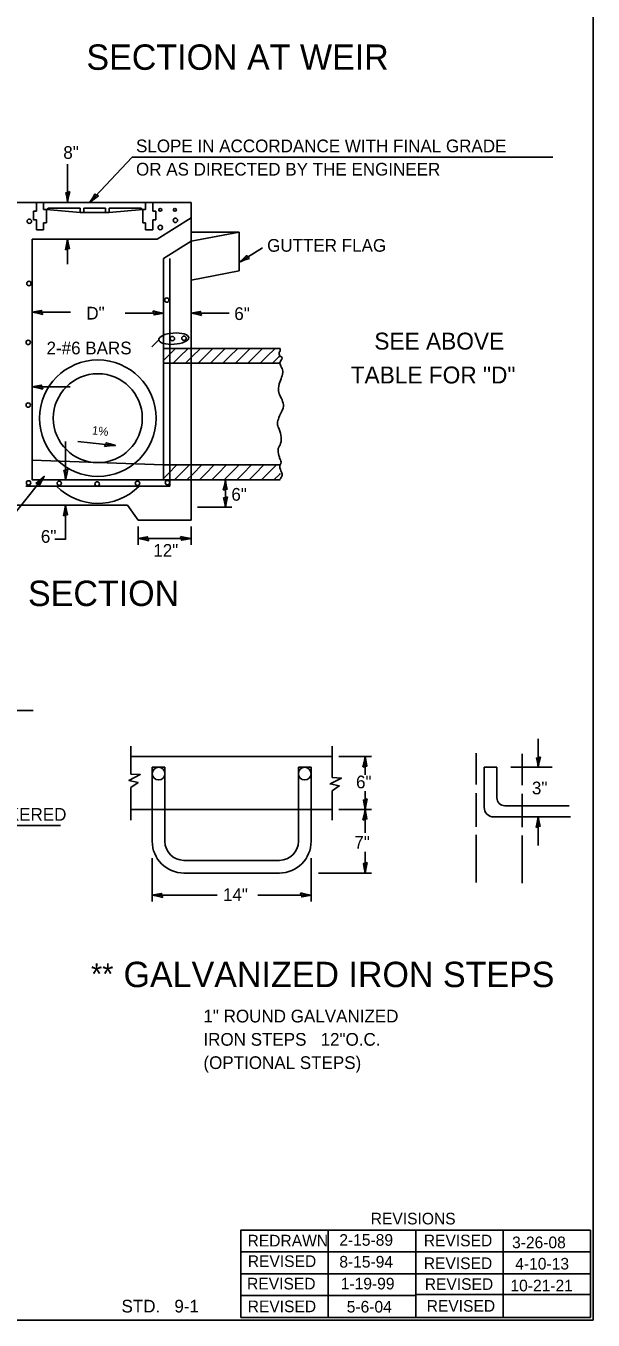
# Model space of a CAD drawing. Extents: x 463856 to 464643, y 239709 to 240709.
# Drawn here: x 464376 to 464643, y 239709 to 240320 of the extents above; entities that cross this region are included whole.
import ezdxf

# ---------------------------------------------------------------- set-up
doc = ezdxf.new("R2010")
doc.units = 0
for name, color, linetype in [('Level 35', 7, 'Continuous'), ('Level 59', 7, 'Continuous'), ('Level 60', 7, 'Continuous'), ('ROW_EX_Private Boundary Items', 7, 'Continuous'), ('ROW_PR_Easement Notes', 7, 'Continuous')]:
    doc.layers.add(name, color=color, linetype=linetype)

msp = doc.modelspace()

# ---------------------------------------------------------------- linework, layer by layer
at = {"layer": 'Level 35'}
for q in [(464643.39, 240709.11), (463855.89, 239709.11)]:
    msp.add_line((464643.39, 239709.11), q, dxfattribs=at)
at = {"layer": 'Level 59'}
for p, q in [((464425.84, 240258.55), (464405.89, 240237.21)), ((464425.84, 240258.55), (464624.39, 240258.55)), ((464395.46, 240237.21), (464395.46, 240255.21)), ((464395.46, 240219.76), (464395.46, 240208.01)), ((464476.53, 240208.93), (464487.44, 240215.66)), ((464378.76, 240185.26), (464396.76, 240185.26)), ((464440.7, 240184.79), (464422.59, 240184.79)), ((464453.7, 240184.79), (464471.7, 240184.79)), ((464438.43, 240172.19), (464435.17, 240168.92)), ((464378.7, 240150), (464396.7, 240150)), ((464394.53, 240106.1), (464394.53, 240124.1)), ((464384.41, 240107.63), (464340.38, 240052.56)), ((464469.91, 240106.1), (464469.91, 240093.1)), ((464394.53, 240094.02), (464394.53, 240077.81)), ((464456.7, 240093.1), (464472.91, 240093.1)), ((464428.7, 240084.02), (464428.7, 240075.32)), ((464453.7, 240084.02), (464453.7, 240075.32)), ((464394.53, 240078.05), (464389.45, 240078.05)), ((464428.7, 240078.32), (464453.7, 240078.32)), ((464309.91, 239997.09), (464379.14, 239997.09)), ((464617.52, 239970.21), (464617.52, 239983.68)), ((464523.35, 239975.3), (464538.82, 239975.3)), ((464535.82, 239975.3), (464535.82, 239966.77)), ((464604.56, 239970.3), (464624.08, 239970.3)), ((464535.82, 239958.97), (464535.82, 239950.3)), ((464523.35, 239950.3), (464538.82, 239950.3)), ((464523.54, 239950.3), (464538.82, 239950.3)), ((464535.82, 239939.28), (464535.82, 239950.3)), ((464617.52, 239933.38), (464617.52, 239946.86)), ((464342.79, 239942.84), (464392.04, 239942.84)), ((464435.35, 239927.3), (464435.35, 239906.84)), ((464510.35, 239927.3), (464510.35, 239906.84)), ((464535.82, 239920.3), (464535.82, 239930.31)), ((464513.79, 239920.3), (464538.82, 239920.3)), ((464435.35, 239909.84), (464466.03, 239909.84)), ((464485.13, 239909.84), (464510.35, 239909.84)), ((464477.2, 239710.41), (464477.2, 239751.66)), ((464477.2, 239751.66), (464559.7, 239751.66)), ((464518.45, 239751.66), (464518.45, 239710.41)), ((464559.7, 239751.66), (464600.95, 239751.66)), ((464559.7, 239750.49), (464559.7, 239710.41)), ((464600.95, 239751.66), (464642.2, 239751.66)), ((464477.2, 239741.35), (464559.7, 239741.35)), ((464559.7, 239741.35), (464600.95, 239741.35)), ((464600.95, 239741.35), (464642.2, 239741.35)), ((464477.2, 239731.04), (464559.7, 239731.04)), ((464559.7, 239731.04), (464600.95, 239731.04)), ((464600.95, 239731.03), (464600.91, 239721.21)), ((464600.95, 239731.04), (464642.2, 239731.04)), ((464642.2, 239731.03), (464642.16, 239721.21)), ((464477.2, 239720.72), (464559.7, 239720.72)), ((464559.66, 239721.2), (464600.91, 239721.2)), ((464600.91, 239721.2), (464642.16, 239721.2)), ((464600.91, 239721.2), (464600.95, 239710.41)), ((464642.16, 239721.2), (464642.2, 239710.41)), ((464496.83, 239710.41), (464559.7, 239710.41)), ((464559.7, 239710.41), (464600.95, 239710.41)), ((464600.95, 239710.41), (464642.2, 239710.41))]:
    msp.add_line(p, q, dxfattribs=at)
for points in [[(464396.5, 240242.21), (464395.54, 240241.81), (464394.62, 240241.65), (464395.02, 240239.71), (464395.46, 240237.21), (464395.94, 240239.88)], [(464410.07, 240240.15), (464409.09, 240240.51), (464408.31, 240241.02), (464407.28, 240239.34), (464405.89, 240237.21), (464408.07, 240238.83)], [(464394.41, 240214.76), (464395.37, 240215.17), (464396.29, 240215.33), (464395.89, 240217.26), (464395.46, 240219.76), (464394.97, 240217.1)], [(464481.34, 240210.67), (464480.49, 240211.27), (464479.87, 240211.97), (464478.43, 240210.61), (464476.53, 240208.93), (464479.06, 240209.92)], [(464383.75, 240184.21), (464383.35, 240185.17), (464383.19, 240186.09), (464381.26, 240185.69), (464378.76, 240185.26), (464381.42, 240184.77)], [(464435.7, 240185.84), (464436.1, 240184.88), (464436.26, 240183.96), (464438.2, 240184.36), (464440.7, 240184.79), (464438.03, 240185.28)], [(464458.7, 240183.75), (464458.29, 240184.71), (464458.13, 240185.63), (464456.2, 240185.23), (464453.7, 240184.79), (464456.36, 240184.31)], [(464383.7, 240148.96), (464383.29, 240149.92), (464383.13, 240150.84), (464381.2, 240150.43), (464378.7, 240150), (464381.36, 240149.52)], [(464395.57, 240111.1), (464394.61, 240110.69), (464393.69, 240110.53), (464394.09, 240108.6), (464394.53, 240106.1), (464395.01, 240108.76)], [(464380.46, 240104.38), (464381.47, 240104.1), (464382.28, 240103.65), (464383.18, 240105.41), (464384.41, 240107.63), (464382.36, 240105.85)], [(464468.86, 240101.1), (464469.83, 240101.5), (464470.75, 240101.66), (464470.34, 240103.6), (464469.91, 240106.1), (464469.43, 240103.43)], [(464470.96, 240098.1), (464470, 240097.69), (464469.07, 240097.53), (464469.48, 240095.6), (464469.91, 240093.1), (464470.4, 240095.76)], [(464393.48, 240089.02), (464394.44, 240089.42), (464395.36, 240089.58), (464394.96, 240091.52), (464394.53, 240094.02), (464394.04, 240091.35)], [(464433.7, 240077.27), (464433.29, 240078.23), (464433.13, 240079.15), (464431.2, 240078.75), (464428.7, 240078.32), (464431.36, 240077.83)], [(464448.7, 240079.36), (464449.1, 240078.4), (464449.26, 240077.48), (464451.2, 240077.89), (464453.7, 240078.32), (464451.03, 240078.8)], [(464534.78, 239970.31), (464535.74, 239970.71), (464536.66, 239970.87), (464536.26, 239972.8), (464535.82, 239975.3), (464535.34, 239972.64)], [(464618.56, 239975.2), (464617.6, 239974.8), (464616.68, 239974.64), (464617.09, 239972.71), (464617.52, 239970.21), (464618, 239972.87)], [(464536.87, 239955.3), (464535.91, 239954.9), (464534.99, 239954.74), (464535.39, 239952.8), (464535.82, 239950.3), (464536.31, 239952.97)], [(464534.78, 239945.31), (464535.74, 239945.71), (464536.66, 239945.87), (464536.26, 239947.8), (464535.82, 239950.3), (464535.34, 239947.64)], [(464616.47, 239941.86), (464617.43, 239942.26), (464618.35, 239942.42), (464617.95, 239944.36), (464617.52, 239946.86), (464617.03, 239944.19)], [(464536.87, 239925.3), (464535.91, 239924.9), (464534.99, 239924.74), (464535.39, 239922.8), (464535.82, 239920.3), (464536.31, 239922.97)], [(464440.35, 239908.79), (464439.94, 239909.75), (464439.79, 239910.67), (464437.85, 239910.27), (464435.35, 239909.84), (464438.02, 239909.35)], [(464505.35, 239910.88), (464505.76, 239909.92), (464505.92, 239909), (464507.85, 239909.41), (464510.35, 239909.84), (464507.68, 239910.32)], [(464477.2, 239710.41), (464477.2, 239751.66), (464559.7, 239751.66), (464559.7, 239710.41)]]:
    msp.add_lwpolyline(points, close=True, dxfattribs=at)
for points in [[(464600.95, 239751.66), (464600.95, 239741.35), (464600.95, 239731.04)], [(464642.2, 239751.66), (464642.2, 239741.35), (464642.2, 239731.04)]]:
    msp.add_lwpolyline(points, dxfattribs=at)
for centre, start, end in [((464599.57, 239731.04), 359.79107, 0), ((464640.82, 239731.04), 359.79107, 0), ((464602.29, 239721.2), 179.79107, 180.19046), ((464643.54, 239721.2), 179.79107, 180.19046)]:
    msp.add_arc(centre, 1.38, start, end, dxfattribs=at)
at = {"layer": 'Level 60'}
for p, q in [((464365.7, 240237.1), (464453.7, 240237.1)), ((464380.7, 240233.03), (464379.32, 240233.03)), ((464379.32, 240233.03), (464380.7, 240233.03)), ((464379.32, 240233.03), (464379.32, 240228.91)), ((464380.7, 240237.1), (464380.7, 240233.03)), ((464380.7, 240233.03), (464380.7, 240236.98)), ((464384.13, 240237.1), (464384.13, 240233.72)), ((464384.13, 240237.1), (464384.13, 240233.72)), ((464384.13, 240235.81), (464384.13, 240233.72)), ((464384.13, 240233.72), (464385.51, 240233.72)), ((464385.51, 240233.72), (464384.13, 240233.72)), ((464385.51, 240233.72), (464401.32, 240232.35)), ((464385.51, 240233.72), (464385.51, 240227.53)), ((464386.27, 240234.41), (464385.8, 240233.7)), ((464401.32, 240234.41), (464386.27, 240234.41)), ((464401.32, 240232.35), (464401.32, 240234.41)), ((464401.32, 240232.35), (464408.2, 240232.35)), ((464403.04, 240234.41), (464403.04, 240232.35)), ((464403.04, 240234.41), (464413.35, 240234.41)), ((464415.07, 240232.35), (464408.2, 240232.35)), ((464413.35, 240232.35), (464413.35, 240234.41)), ((464415.07, 240234.41), (464415.07, 240232.35)), ((464415.07, 240234.41), (464430.12, 240234.41)), ((464415.07, 240232.35), (464430.88, 240233.72)), ((464430.12, 240234.41), (464430.59, 240233.7)), ((464430.88, 240227.53), (464430.88, 240233.72)), ((464432.26, 240233.72), (464430.88, 240233.72)), ((464432.26, 240237.1), (464432.26, 240233.72)), ((464435.7, 240237.1), (464435.7, 240233.03)), ((464435.7, 240233.03), (464435.7, 240236.24)), ((464437.07, 240233.03), (464435.7, 240233.03)), ((464435.7, 240233.03), (464437.07, 240233.03)), ((464437.07, 240233.03), (464437.07, 240228.91)), ((464453.7, 240237.1), (464453.7, 240168.1)), ((464379.32, 240228.91), (464380.7, 240228.91)), ((464380.7, 240228.91), (464379.32, 240228.91)), ((464380.7, 240228.91), (464380.7, 240224.1)), ((464380.7, 240224.1), (464380.7, 240228.91)), ((464385.51, 240227.53), (464384.13, 240227.53)), ((464384.13, 240227.53), (464384.13, 240224.1)), ((464430.88, 240227.53), (464432.26, 240227.53)), ((464432.26, 240224.1), (464432.26, 240227.53)), ((464437.07, 240228.91), (464435.7, 240228.91)), ((464435.7, 240228.91), (464435.7, 240224.1)), ((464437.7, 240219.76), (464453.7, 240229.76)), ((464378.7, 240219.76), (464378.7, 240106.1)), ((464378.7, 240219.76), (464437.7, 240219.76)), ((464384.13, 240224.1), (464380.7, 240224.1)), ((464435.7, 240224.1), (464432.26, 240224.1)), ((464453.7, 240218.77), (464476.39, 240223.11)), ((464476.39, 240223.11), (464453.83, 240223.11)), ((464476.39, 240223.11), (464476.39, 240204.78)), ((464440.7, 240210.64), (464453.7, 240218.77)), ((464440.7, 240210.64), (464440.7, 240106.1)), ((464443.7, 240210.64), (464443.7, 240103.1)), ((464453.7, 240200.44), (464476.39, 240204.78)), ((464440.7, 240109.1), (464440.7, 240187.79)), ((464495.7, 240168.1), (464440.7, 240168.1)), ((464440.7, 240168.1), (464440.7, 240161.1)), ((464453.7, 240168.1), (464453.7, 240106.1)), ((464440.7, 240161.1), (464495.7, 240161.1)), ((464378.7, 240116.1), (464378.7, 240153)), ((464440.7, 240106.1), (464440.66, 240113.03)), ((464440.7, 240113.1), (464495.7, 240113.1)), ((464378.7, 240106.1), (464440.7, 240106.1)), ((464495.7, 240106.1), (464440.7, 240106.1)), ((464453.7, 240106.1), (464453.7, 240087.02)), ((464456.7, 240106.1), (464472.91, 240106.1)), ((464375.7, 240103.1), (464443.7, 240103.1)), ((464365.7, 240094.02), (464423.7, 240094.02)), ((464423.7, 240094.02), (464428.7, 240087.02)), ((464453.7, 240087.02), (464428.7, 240087.02)), ((464425.35, 239967.04), (464425.35, 239980.3)), ((464520.35, 239975.3), (464425.35, 239975.3)), ((464520.35, 239965.44), (464520.35, 239980.3)), ((464588.3, 239962.15), (464588.3, 239976.86)), ((464609.96, 239961.89), (464609.96, 239976.6)), ((464435.35, 239950.3), (464435.35, 239970.3)), ((464441.35, 239970.3), (464435.35, 239970.3)), ((464441.35, 239950.3), (464441.35, 239970.3)), ((464504.35, 239950.3), (464504.35, 239970.3)), ((464504.35, 239970.3), (464510.35, 239970.3)), ((464510.35, 239950.3), (464510.35, 239970.3)), ((464592, 239951.34), (464592, 239970.3)), ((464592, 239970.3), (464598, 239970.3)), ((464598, 239955.84), (464598, 239970.3)), ((464425.35, 239945.3), (464425.35, 239960.73)), ((464520.35, 239945.3), (464520.35, 239959.19)), ((464588.3, 239942.2), (464588.3, 239958.02)), ((464609.96, 239941.94), (464609.96, 239957.76)), ((464601.75, 239952.09), (464632.06, 239952.09)), ((464608.31, 239952.09), (464624.08, 239952.09)), ((464520.35, 239950.3), (464425.35, 239950.3)), ((464435.35, 239935.3), (464435.35, 239950.3)), ((464441.35, 239935.3), (464441.35, 239950.3)), ((464504.35, 239935.3), (464504.35, 239950.3)), ((464510.35, 239935.3), (464510.35, 239950.3)), ((464596.5, 239946.84), (464632.78, 239946.84)), ((464588.3, 239915.83), (464588.3, 239938.35)), ((464609.96, 239915.57), (464609.96, 239938.09)), ((464450.35, 239926.3), (464495.35, 239926.3)), ((464450.35, 239920.3), (464495.35, 239920.3))]:
    msp.add_line(p, q, dxfattribs=at)
for points in [[(464442.41, 240164.1), (464446.4, 240168.1)], [(464448.27, 240164.1), (464452.27, 240168.1)], [(464454.14, 240164.1), (464458.13, 240168.1)], [(464460, 240164.1), (464463.99, 240168.1)], [(464465.87, 240164.1), (464469.86, 240168.1)], [(464471.73, 240164.1), (464475.72, 240168.1)], [(464477.59, 240164.1), (464481.59, 240168.1)], [(464483.46, 240164.1), (464487.45, 240168.1)], [(464489.32, 240164.1), (464493.31, 240168.1)], [(464440.7, 240162.39), (464442.41, 240164.1)], [(464445.27, 240161.1), (464448.27, 240164.1)], [(464451.13, 240161.1), (464454.14, 240164.1)], [(464456.99, 240161.1), (464460, 240164.1)], [(464462.86, 240161.1), (464465.87, 240164.1)], [(464468.72, 240161.1), (464471.73, 240164.1)], [(464474.59, 240161.1), (464477.59, 240164.1)], [(464480.45, 240161.1), (464483.46, 240164.1)], [(464486.31, 240161.1), (464489.32, 240164.1)], [(464492.18, 240161.1), (464495.19, 240164.1)], [(464495.19, 240164.1), (464495.7, 240164.61)], [(464440.66, 240112.59), (464441.17, 240113.1)], [(464442.74, 240108.8), (464447.03, 240113.1)], [(464448.6, 240108.8), (464452.9, 240113.1)], [(464454.46, 240108.8), (464458.76, 240113.1)], [(464460.33, 240108.8), (464464.63, 240113.1)], [(464466.19, 240108.8), (464470.49, 240113.1)], [(464472.06, 240108.8), (464476.35, 240113.1)], [(464477.92, 240108.8), (464482.22, 240113.1)], [(464483.78, 240108.8), (464488.08, 240113.1)], [(464489.65, 240108.8), (464493.95, 240113.1)], [(464440.69, 240106.76), (464442.74, 240108.8)], [(464445.9, 240106.1), (464448.6, 240108.8)], [(464451.76, 240106.1), (464454.46, 240108.8)], [(464457.63, 240106.1), (464460.33, 240108.8)], [(464463.49, 240106.1), (464466.19, 240108.8)], [(464469.35, 240106.1), (464472.06, 240108.8)], [(464475.22, 240106.1), (464477.92, 240108.8)], [(464481.08, 240106.1), (464483.78, 240108.8)], [(464486.95, 240106.1), (464489.65, 240108.8)], [(464492.81, 240106.1), (464495.51, 240108.8)], [(464495.51, 240108.8), (464495.7, 240108.98)], [(464425.35, 239967.04), (464429.72, 239966.79), (464424.34, 239963.99), (464428.71, 239963.09), (464425.35, 239960.73)], [(464520.35, 239965.44), (464524.64, 239965.2), (464519.26, 239962.39), (464523.63, 239961.5), (464520.35, 239959.19)]]:
    msp.add_lwpolyline(points, dxfattribs=at)
for centre, radius in [((464409.7, 240135.17), 27.5), ((464409.7, 240135.17), 21), ((464438.35, 239967.3), 3), ((464507.35, 239967.3), 3)]:
    msp.add_circle(centre, radius, dxfattribs=at)
for centre, radius, start, end in [((464409.7, 240122.42), 27.5, 224.63571, 314.58345), ((464596.5, 239951.34), 4.5, 180, 270), ((464601.75, 239955.84), 3.75, 180, 270), ((464450.35, 239935.3), 15, 180, 270), ((464450.35, 239935.3), 9, 180, 270), ((464495.35, 239935.3), 15, 270, 0), ((464495.35, 239935.3), 9, 270, 360)]:
    msp.add_arc(centre, radius, start, end, dxfattribs=at)
msp.add_ellipse((464445.51, 240172.73), major_axis=(7.08, 0.54), ratio=0.375751, dxfattribs=at)
msp.add_spline([(464495.7, 240168.1), (464495.64, 240166.71), (464495.32, 240166.22), (464495.8, 240164.59), (464496.62, 240163.62), (464496.13, 240162.48), (464495.64, 240161.5), (464496.13, 240159.71), (464496.94, 240157.43), (464496.45, 240154.51), (464495.32, 240151.42), (464495.15, 240147.19), (464495.32, 240146.7), (464497.27, 240140.84), (464495.8, 240136.94), (464494.67, 240134.01), (464494.5, 240132.06), (464495.32, 240129.94), (464495.64, 240128.97), (464496.29, 240125.23), (464495.97, 240123.28), (464494.83, 240120.84), (464495.15, 240117.58), (464495.64, 240115.96), (464496.13, 240113.84), (464495.8, 240113.19), (464496.13, 240110.26), (464496.62, 240108.96), (464496.45, 240107.5), (464495.97, 240106.68), (464495.8, 240106.36)], degree=3, dxfattribs=at)
at = {"layer": 'ROW_EX_Private Boundary Items'}
for centre, radius in [((464439.19, 240233.59), 0.694), ((464446.1, 240233.59), 0.694), ((464377.39, 240228.19), 1.04), ((464439.16, 240225.25), 1.04), ((464446.32, 240228.65), 1.04), ((464377.19, 240198.8), 1.04), ((464442.25, 240190.99), 1.04), ((464376.86, 240170.98), 1.04), ((464444.85, 240172.77), 1.04), ((464450.38, 240172.93), 1.04), ((464376.86, 240141.38), 1.04), ((464377.02, 240104.61), 1.04), ((464391.5, 240104.45), 1.04), ((464409.39, 240104.12), 1.04), ((464428.42, 240104.45), 1.04), ((464442.58, 240104.77), 1.04)]:
    msp.add_circle(centre, radius, dxfattribs=at)
at = {"layer": 'ROW_PR_Easement Notes'}
msp.add_line((464400.3, 240124.24), (464417.71, 240122.34), dxfattribs=at)
for points in [[(464412.9, 240121.79), (464413.41, 240122.7), (464413.67, 240123.6), (464415.55, 240122.99), (464417.98, 240122.29), (464415.28, 240122.1)], [(464378.7, 240115.41), (464378.7, 240106.1), (464440.69, 240106.1), (464440.66, 240113.1)]]:
    msp.add_lwpolyline(points, close=True, dxfattribs=at)

# ---------------------------------------------------------------- texts
at = {"layer": 'Level 59'}
for s, height, p in [('SECTION AT WEIR', 12, (464404.33, 240299.74)), ('8"', 6, (464393.41, 240257.68)), ('SLOPE IN ACCORDANCE WITH FINAL GRADE', 6, (464427.74, 240260.79)), ('OR AS DIRECTED BY THE ENGINEER', 6, (464427.74, 240249.79)), ('GUTTER FLAG', 6, (464489.59, 240213.8)), ('D"', 6, (464404.29, 240181.79)), ('6"', 6, (464474.1, 240181.56)), ('2-#6 BARS', 6, (464385.51, 240165.33)), ('SEE ABOVE ', 8, (464540.18, 240167.58)), ('TABLE FOR "D"', 8, (464529.02, 240151.58)), ('6"', 6, (464472.71, 240096.2)), ('6"', 6, (464382.84, 240076.32)), ('12"', 6, (464435.89, 240069.71)), ('SECTION', 12, (464376.77, 240046.44)), ('6"', 6, (464531.54, 239960.33)), ('3"', 6, (464614.52, 239957.5)), ('CHECKERED', 6, (464344.51, 239945.01)), ('7"', 6, (464530.75, 239931.87)), ('14"', 6, (464468.76, 239907.11)), ('**', 10.14, (464406.5, 239867.57)), ('GALVANIZED IRON STEPS', 12, (464421.84, 239866.41)), ('1" ROUND GALVANIZED', 6, (464459.54, 239849.73)), ('IRON STEPS   12"O.C.', 6, (464459.54, 239838.73)), ('(OPTIONAL STEPS)', 6, (464459.54, 239827.73)), ('REVISIONS', 5.5, (464538.47, 239754.32)), ('REDRAWN', 5.5, (464480.36, 239743.9)), (' 2-15-89', 5.5, (464521.61, 239744.24)), ('REVISED', 5.5, (464563.52, 239743.97)), ('3-26-08', 5.5, (464605.16, 239743.07)), ('REVISED', 5.5, (464480.46, 239734.19)), (' 8-15-94', 5.5, (464521.61, 239733.93)), ('REVISED', 5.5, (464563.52, 239733.22)), ('4-10-13', 5.5, (464606.67, 239733)), ('REVISED', 5.5, (464480.14, 239723.59)), (' 1-19-99', 5.5, (464522.3, 239723.61)), ('REVISED', 5.5, (464563.97, 239723.38)), ('10-21-21', 5.5, (464604.4, 239722.69)), ('STD.   9-1', 6, (464420.87, 239712.71)), ('REVISED', 5.5, (464480.41, 239712.86)), ('REVISED', 5.5, (464564.87, 239713.08)), ('5-6-04', 5.5, (464527.16, 239712.68))]:
    msp.add_text(s, height=height, dxfattribs=at).set_placement(p)
at = {"layer": 'ROW_PR_Easement Notes'}
msp.add_text('1%', height=4, rotation=353.7635, dxfattribs=at).set_placement((464406.81, 240127.56))

doc.saveas('drawing.dxf')
